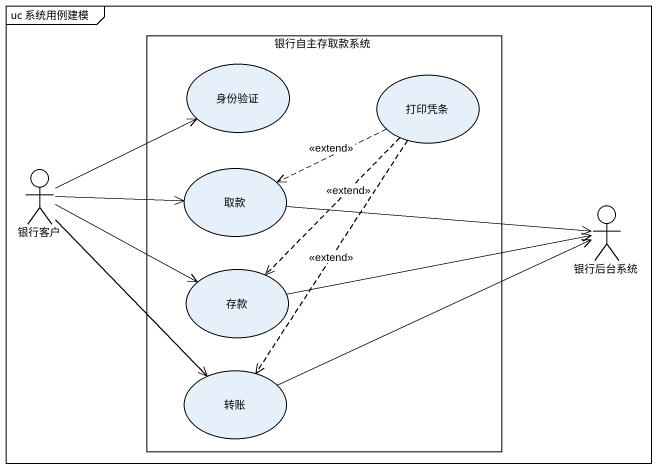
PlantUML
@startuml
mainframe uc 系统用例建模
rectangle 银行自主存取款系统 {
  usecase 身份验证
  usecase 打印凭条
  usecase 取款
  usecase 存款
  usecase 转账
}
actor 银行客户
actor 银行后台系统
打印凭条 .left.> 取款 : <<extend>>
打印凭条 ..> 存款 : <<extend>>
打印凭条 ..> 转账 : <<extend>>
银行客户 -right-> 身份验证
银行客户 -right-> 取款
银行客户 -right-> 存款
银行客户 --> 转账
银行后台系统 <-left- 取款
银行后台系统 <-left- 存款
银行后台系统 <-left- 转账
@enduml
